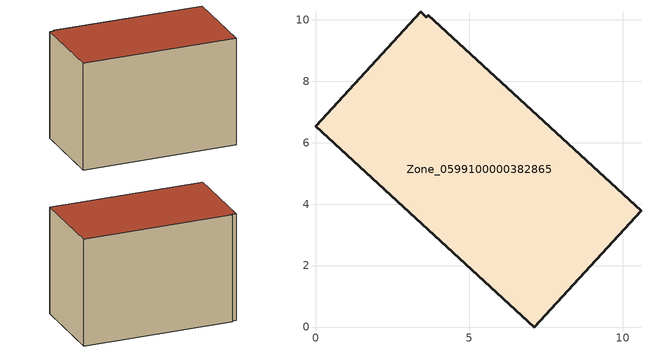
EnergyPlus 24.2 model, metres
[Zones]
Zone_0599100000382865
 floor ground (C_G): 7.12,0 0,6.53 3.42,10.26 3.61,10.08 3.67,10.14 10.59,3.79 z0
 wall outside (C_F): 7.12,0 10.59,3.79 3.67,10.14 3.61,10.08 3.42,10.26 0,6.53 7.12,0 z0:6.79
 roof outside (C_R): 0,6.53 7.12,0 10.59,3.79 3.67,10.14 3.61,10.08 3.42,10.26 z6.79
[BUILDING]
Pand.0599100000382865: North Axis=0; Terrain=City; Loads Convergence Tolerance Value=0.04; Temperature Convergence Tolerance Value=0.4; Solar Distribution=FullExterior; Maximum Number of Warmup Days=25; Minimum Number of Warmup Days=1
[Site:Location]
Rotterdam.The.Hague.AP_ZH_NLD Design_Conditions: Latitude=51.96; Longitude=4.45; Time Zone=1; Elevation=-4.5
[SITE:GROUNDTEMPERATURE:BUILDINGSURFACE]
18, 18, 18, 18, 18, 18, 18, 18, 18, 18, 18, 18
[MATERIAL] Thermal Absorptance=0.9; Solar Absorptance=0.7; Visible Absorptance=0.7
Name | Roughness | Thickness | Conductivity | Density | Specific Heat
G.TI.1992-2005 | MediumSmooth | 0.15 | 0.06 | 540 | 1210
F.TI.1992-2005 | Rough | 0.3 | 0.12 | 1920 | 840
R.TI.1992-2005 | MediumRough | 0.2 | 0.08 | 1500 | 1000
[CONSTRUCTION]
C_G: G.TI.1992-2005
C_F: F.TI.1992-2005
C_R: R.TI.1992-2005
[ZONE]
Zone_0599100000382865: Type=1; Multiplier=1; Ceiling Height=Autocalculate; Volume=Autocalculate; Floor Area=autocalculate; Part of Total Floor Area=Yes
[ZONEINFILTRATION:DESIGNFLOWRATE]
Infil_Zone_0599100000382865: Zone or ZoneList or Space or SpaceList=Zone_0599100000382865; Schedule=AlwaysOn; Design Flow Rate Calculation Method=Flow/Area; Flow Rate per Floor Area=0.0015; Constant Term Coefficient=1; Temperature Term Coefficient=0; Velocity Term Coefficient=0; Velocity Squared Term Coefficient=0
[HVACTEMPLATE:ZONE:IDEALLOADSAIRSYSTEM]
Zone_0599100000382865: Maximum Heating Supply Air Temperature=50; Minimum Cooling Supply Air Temperature=13; Maximum Heating Supply Air Humidity Ratio=0.0156; Minimum Cooling Supply Air Humidity Ratio=0.0077; Heating Limit=NoLimit; Cooling Limit=NoLimit; Dehumidification Control Type=ConstantSensibleHeatRatio; Cooling Sensible Heat Ratio=0.7; Dehumidification Setpoint=60; Humidification Control Type=None; Humidification Setpoint=30; Outdoor Air Method=None; Outdoor Air Flow Rate per Person=0.00944; Outdoor Air Flow Rate per Zone Floor Area=0; Outdoor Air Flow Rate per Zone=0; Demand Controlled Ventilation Type=None; Outdoor Air Economizer Type=NoEconomizer; Heat Recovery Type=None; Sensible Heat Recovery Effectiveness=0.7; Latent Heat Recovery Effectiveness=0.65
[ZONECONTROL:THERMOSTAT]
ThermostatControl_Zone_0599100000382865: Zone or ZoneList=Zone_0599100000382865; Control Type Schedule=DualSetpointControlType; Control 1=Thermostat_Zone_0599100000382865; Temperature Difference Between Cutout And Setpoint=0
[THERMOSTATSETPOINT:DUALSETPOINT]
Thermostat_Zone_0599100000382865: Heating Setpoint Temperature Schedule=HeatingSetpoint_Zone_0599100000382865; Cooling Setpoint Temperature Schedule=CoolingSetpoint_Zone_0599100000382865
[SCHEDULE:COMPACT]
HeatingSetpoint_Zone_0599100000382865: Through: 12/31, For: AllDays, Until: 24:00, 21
CoolingSetpoint_Zone_0599100000382865: Through: 12/31, For: AllDays, Until: 24:00, 24
DualSetpointControlType: Through: 12/31, For: AllDays, Until: 24:00, 4
AlwaysOn: Through: 12/31, For: AllDays, Until: 24:00, 1
